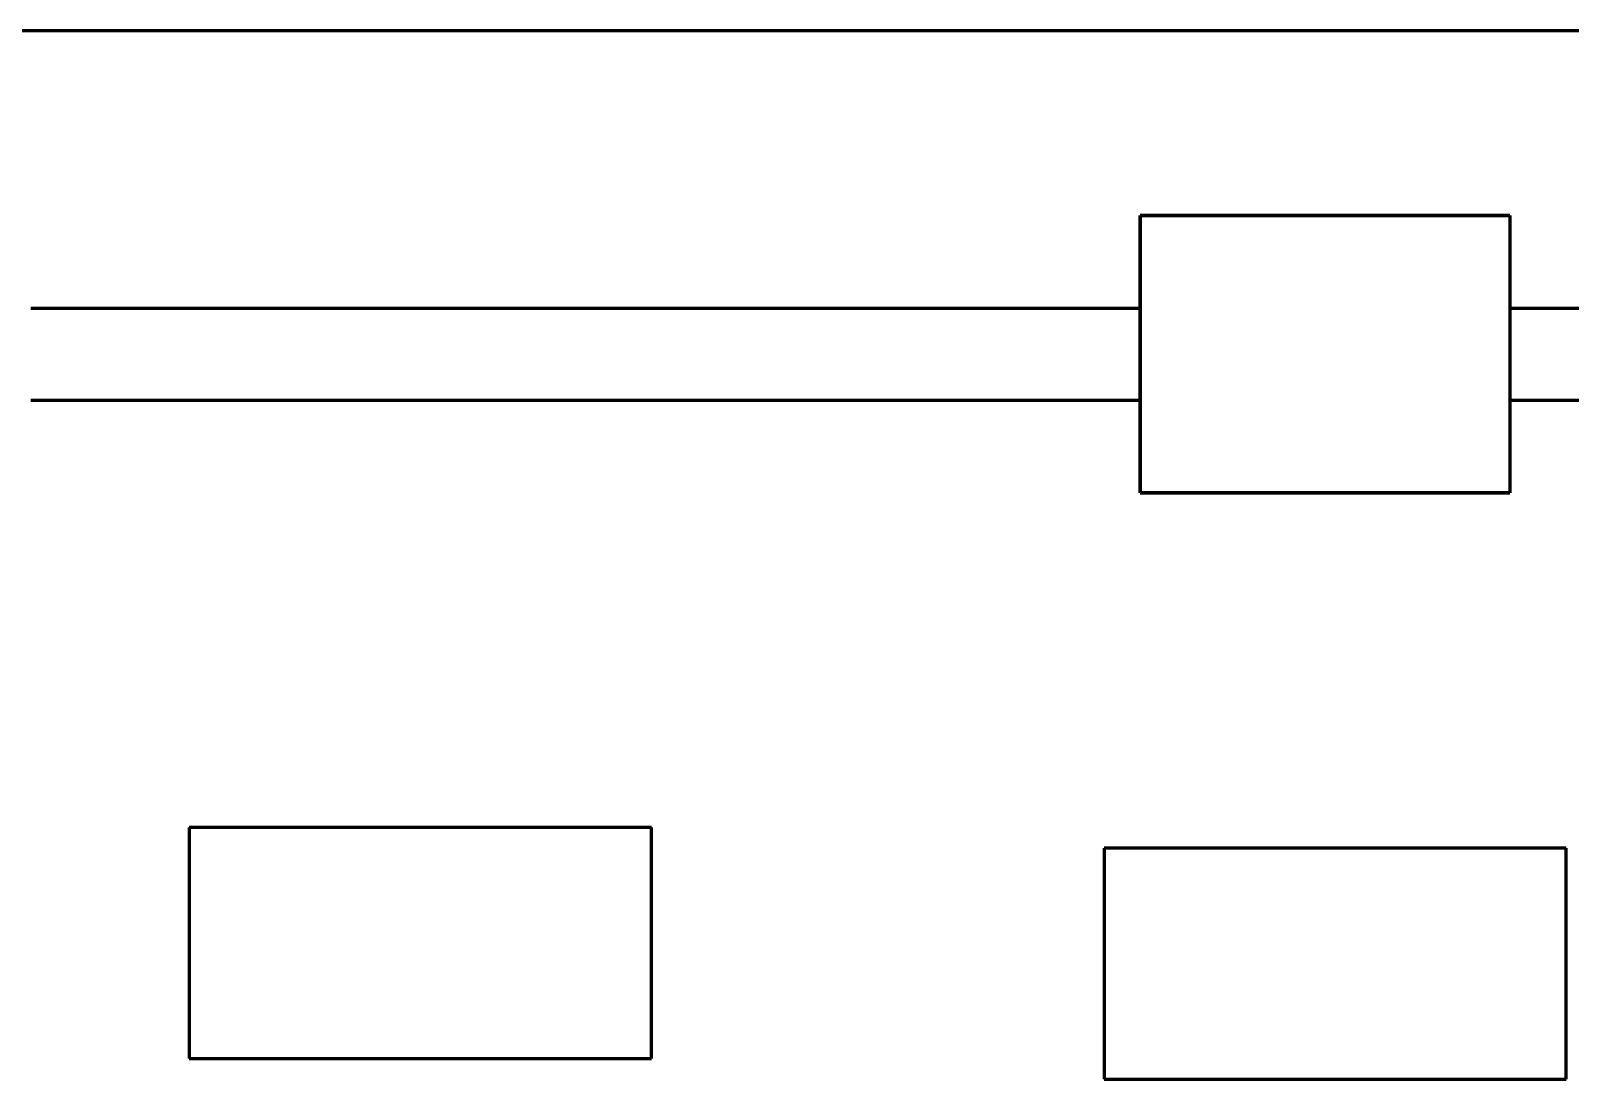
# Model space of a CAD drawing. Extents: x 0 to 297, y 0 to 292.
# Drawn here: x 84.64 to 92.97, y 108.85 to 114.52 of the extents above; entities that cross this region are included whole.
import ezdxf

# ---------------------------------------------------------------- set-up
doc = ezdxf.new("R2010")
doc.units = 0
doc.header["$MEASUREMENT"] = 0
doc.linetypes.add('K5LT_BASIC', pattern=[0])
doc.layers.add('Системный слой', color=7, linetype='Continuous')

# ---------------------------------------------------------------- blocks, each defined once
blk = doc.blocks.new('*U')
at = {"layer": 'Системный слой', "linetype": 'K5LT_BASIC', "lineweight": 60}
for p, q in [((87.999, 110.2095), (85.499, 110.2095)), ((85.499, 110.2095), (85.499, 108.9595)), ((87.999, 108.9595), (87.999, 110.2095)), ((92.9466, 110.098), (90.4466, 110.098)), ((90.4466, 110.098), (90.4466, 108.848)), ((92.9466, 108.848), (92.9466, 110.098)), ((85.499, 108.9595), (87.999, 108.9595)), ((90.4466, 108.848), (92.9466, 108.848))]:
    blk.add_line(p, q, dxfattribs=at)

msp = doc.modelspace()

# ---------------------------------------------------------------- linework, layer by layer
at = {"layer": 'Системный слой', "linetype": 'K5LT_BASIC', "lineweight": 60}
for p, q in [((114.642, 114.5189), (69.142, 114.5189)), ((92.6417, 113.5189), (90.6417, 113.5189)), ((90.6417, 112.0189), (90.6417, 113.5189)), ((90.6417, 113.5189), (90.6417, 112.0189)), ((90.6417, 113.5189), (92.6417, 113.5189)), ((92.6417, 113.5189), (92.6417, 112.0189)), ((92.6417, 113.5189), (92.6417, 112.0189)), ((84.6419, 113.019), (90.6419, 113.019)), ((92.6419, 113.019), (98.6419, 113.019)), ((90.6417, 112.5189), (84.6417, 112.5189)), ((98.6417, 112.5189), (92.6417, 112.5189)), ((92.6417, 112.0189), (90.6417, 112.0189)), ((90.6417, 112.0189), (92.6417, 112.0189)), ((91.8917, 112.0189), (91.1417, 112.0189))]:
    msp.add_line(p, q, dxfattribs=at)

# ---------------------------------------------------------------- block references
at = {"layer": 'Системный слой'}
msp.add_blockref('*U', (0, 0), dxfattribs=at)
msp.add_blockref('*U', (0, 0), dxfattribs=at)
msp.add_blockref('*U', (0, 0), dxfattribs=at)
msp.add_blockref('*U', (0, 0), dxfattribs=at)
msp.add_blockref('*U', (0, 0), dxfattribs=at)
msp.add_blockref('*U', (0, 0), dxfattribs=at)
msp.add_blockref('*U', (0, 0), dxfattribs=at)
msp.add_blockref('*U', (0, 0), dxfattribs=at)
msp.add_blockref('*U', (0, 0), dxfattribs=at)
msp.add_blockref('*U', (0, 0), dxfattribs=at)
msp.add_blockref('*U', (0, 0), dxfattribs=at)
msp.add_blockref('*U', (0, 0), dxfattribs=at)
msp.add_blockref('*U', (0, 0), dxfattribs=at)
msp.add_blockref('*U', (0, 0), dxfattribs=at)
msp.add_blockref('*U', (0, 0), dxfattribs=at)
msp.add_blockref('*U', (0, 0), dxfattribs=at)
msp.add_blockref('*U', (0, 0), dxfattribs=at)
msp.add_blockref('*U', (0, 0), dxfattribs=at)
msp.add_blockref('*U', (0, 0), dxfattribs=at)
msp.add_blockref('*U', (0, 0), dxfattribs=at)
msp.add_blockref('*U', (0, 0), dxfattribs=at)
msp.add_blockref('*U', (0, 0), dxfattribs=at)
msp.add_blockref('*U', (0, 0), dxfattribs=at)
msp.add_blockref('*U', (0, 0), dxfattribs=at)
msp.add_blockref('*U', (0, 0), dxfattribs=at)
msp.add_blockref('*U', (0, 0), dxfattribs=at)
msp.add_blockref('*U', (0, 0), dxfattribs=at)
msp.add_blockref('*U', (0, 0), dxfattribs=at)
msp.add_blockref('*U', (0, 0), dxfattribs=at)
msp.add_blockref('*U', (0, 0), dxfattribs=at)
msp.add_blockref('*U', (0, 0), dxfattribs=at)
msp.add_blockref('*U', (0, 0), dxfattribs=at)
msp.add_blockref('*U', (0, 0), dxfattribs=at)
msp.add_blockref('*U', (0, 0), dxfattribs=at)
msp.add_blockref('*U', (0, 0), dxfattribs=at)
msp.add_blockref('*U', (0, 0), dxfattribs=at)
msp.add_blockref('*U', (0, 0), dxfattribs=at)
msp.add_blockref('*U', (0, 0), dxfattribs=at)
msp.add_blockref('*U', (0, 0), dxfattribs=at)
msp.add_blockref('*U', (0, 0), dxfattribs=at)
msp.add_blockref('*U', (0, 0), dxfattribs=at)
msp.add_blockref('*U', (0, 0), dxfattribs=at)
msp.add_blockref('*U', (0, 0), dxfattribs=at)
msp.add_blockref('*U', (0, 0), dxfattribs=at)
msp.add_blockref('*U', (0, 0), dxfattribs=at)
msp.add_blockref('*U', (0, 0), dxfattribs=at)
msp.add_blockref('*U', (0, 0), dxfattribs=at)
msp.add_blockref('*U', (0, 0), dxfattribs=at)
msp.add_blockref('*U', (0, 0), dxfattribs=at)
msp.add_blockref('*U', (0, 0), dxfattribs=at)
msp.add_blockref('*U', (0, 0), dxfattribs=at)
msp.add_blockref('*U', (0, 0), dxfattribs=at)
msp.add_blockref('*U', (0, 0), dxfattribs=at)
msp.add_blockref('*U', (0, 0), dxfattribs=at)
msp.add_blockref('*U', (0, 0), dxfattribs=at)
msp.add_blockref('*U', (0, 0), dxfattribs=at)
msp.add_blockref('*U', (0, 0), dxfattribs=at)
msp.add_blockref('*U', (0, 0), dxfattribs=at)
msp.add_blockref('*U', (0, 0), dxfattribs=at)
msp.add_blockref('*U', (0, 0), dxfattribs=at)
msp.add_blockref('*U', (0, 0), dxfattribs=at)
msp.add_blockref('*U', (0, 0), dxfattribs=at)
msp.add_blockref('*U', (0, 0), dxfattribs=at)
msp.add_blockref('*U', (0, 0), dxfattribs=at)
msp.add_blockref('*U', (0, 0), dxfattribs=at)
msp.add_blockref('*U', (0, 0), dxfattribs=at)
msp.add_blockref('*U', (0, 0), dxfattribs=at)
msp.add_blockref('*U', (0, 0), dxfattribs=at)
msp.add_blockref('*U', (0, 0), dxfattribs=at)
msp.add_blockref('*U', (0, 0), dxfattribs=at)
msp.add_blockref('*U', (0, 0), dxfattribs=at)
msp.add_blockref('*U', (0, 0), dxfattribs=at)
msp.add_blockref('*U', (0, 0), dxfattribs=at)
msp.add_blockref('*U', (0, 0), dxfattribs=at)
msp.add_blockref('*U', (0, 0), dxfattribs=at)
msp.add_blockref('*U', (0, 0), dxfattribs=at)
msp.add_blockref('*U', (0, 0), dxfattribs=at)
msp.add_blockref('*U', (0, 0), dxfattribs=at)
msp.add_blockref('*U', (0, 0), dxfattribs=at)
msp.add_blockref('*U', (0, 0), dxfattribs=at)
msp.add_blockref('*U', (0, 0), dxfattribs=at)
msp.add_blockref('*U', (0, 0), dxfattribs=at)
msp.add_blockref('*U', (0, 0), dxfattribs=at)
msp.add_blockref('*U', (0, 0), dxfattribs=at)
msp.add_blockref('*U', (0, 0), dxfattribs=at)
msp.add_blockref('*U', (0, 0), dxfattribs=at)
msp.add_blockref('*U', (0, 0), dxfattribs=at)
msp.add_blockref('*U', (0, 0), dxfattribs=at)
msp.add_blockref('*U', (0, 0), dxfattribs=at)
msp.add_blockref('*U', (0, 0), dxfattribs=at)
msp.add_blockref('*U', (0, 0), dxfattribs=at)
msp.add_blockref('*U', (0, 0), dxfattribs=at)
msp.add_blockref('*U', (0, 0), dxfattribs=at)
msp.add_blockref('*U', (0, 0), dxfattribs=at)
msp.add_blockref('*U', (0, 0), dxfattribs=at)
msp.add_blockref('*U', (0, 0), dxfattribs=at)
msp.add_blockref('*U', (0, 0), dxfattribs=at)
msp.add_blockref('*U', (0, 0), dxfattribs=at)
msp.add_blockref('*U', (0, 0), dxfattribs=at)
msp.add_blockref('*U', (0, 0), dxfattribs=at)
msp.add_blockref('*U', (0, 0), dxfattribs=at)
msp.add_blockref('*U', (0, 0), dxfattribs=at)
msp.add_blockref('*U', (0, 0), dxfattribs=at)
msp.add_blockref('*U', (0, 0), dxfattribs=at)
msp.add_blockref('*U', (0, 0), dxfattribs=at)
msp.add_blockref('*U', (0, 0), dxfattribs=at)
msp.add_blockref('*U', (0, 0), dxfattribs=at)
msp.add_blockref('*U', (0, 0), dxfattribs=at)
msp.add_blockref('*U', (0, 0), dxfattribs=at)
msp.add_blockref('*U', (0, 0), dxfattribs=at)
msp.add_blockref('*U', (0, 0), dxfattribs=at)
msp.add_blockref('*U', (0, 0), dxfattribs=at)
msp.add_blockref('*U', (0, 0), dxfattribs=at)
msp.add_blockref('*U', (0, 0), dxfattribs=at)
msp.add_blockref('*U', (0, 0), dxfattribs=at)
msp.add_blockref('*U', (0, 0), dxfattribs=at)
msp.add_blockref('*U', (0, 0), dxfattribs=at)
msp.add_blockref('*U', (0, 0), dxfattribs=at)
msp.add_blockref('*U', (0, 0), dxfattribs=at)
msp.add_blockref('*U', (0, 0), dxfattribs=at)
msp.add_blockref('*U', (0, 0), dxfattribs=at)
msp.add_blockref('*U', (0, 0), dxfattribs=at)
msp.add_blockref('*U', (0, 0), dxfattribs=at)
msp.add_blockref('*U', (0, 0), dxfattribs=at)
msp.add_blockref('*U', (0, 0), dxfattribs=at)
msp.add_blockref('*U', (0, 0), dxfattribs=at)
msp.add_blockref('*U', (0, 0), dxfattribs=at)
msp.add_blockref('*U', (0, 0), dxfattribs=at)
msp.add_blockref('*U', (0, 0), dxfattribs=at)
msp.add_blockref('*U', (0, 0), dxfattribs=at)
msp.add_blockref('*U', (0, 0), dxfattribs=at)
msp.add_blockref('*U', (0, 0), dxfattribs=at)
msp.add_blockref('*U', (0, 0), dxfattribs=at)
msp.add_blockref('*U', (0, 0), dxfattribs=at)
msp.add_blockref('*U', (0, 0), dxfattribs=at)
msp.add_blockref('*U', (0, 0), dxfattribs=at)
msp.add_blockref('*U', (0, 0), dxfattribs=at)
msp.add_blockref('*U', (0, 0), dxfattribs=at)
msp.add_blockref('*U', (0, 0), dxfattribs=at)
msp.add_blockref('*U', (0, 0), dxfattribs=at)
msp.add_blockref('*U', (0, 0), dxfattribs=at)
msp.add_blockref('*U', (0, 0), dxfattribs=at)
msp.add_blockref('*U', (0, 0), dxfattribs=at)
msp.add_blockref('*U', (0, 0), dxfattribs=at)
msp.add_blockref('*U', (0, 0), dxfattribs=at)
msp.add_blockref('*U', (0, 0), dxfattribs=at)
msp.add_blockref('*U', (0, 0), dxfattribs=at)
msp.add_blockref('*U', (0, 0), dxfattribs=at)
msp.add_blockref('*U', (0, 0), dxfattribs=at)
msp.add_blockref('*U', (0, 0), dxfattribs=at)
msp.add_blockref('*U', (0, 0), dxfattribs=at)
msp.add_blockref('*U', (0, 0), dxfattribs=at)
msp.add_blockref('*U', (0, 0), dxfattribs=at)
msp.add_blockref('*U', (0, 0), dxfattribs=at)
msp.add_blockref('*U', (0, 0), dxfattribs=at)
msp.add_blockref('*U', (0, 0), dxfattribs=at)
msp.add_blockref('*U', (0, 0), dxfattribs=at)
msp.add_blockref('*U', (0, 0), dxfattribs=at)
msp.add_blockref('*U', (0, 0), dxfattribs=at)
msp.add_blockref('*U', (0, 0), dxfattribs=at)
msp.add_blockref('*U', (0, 0), dxfattribs=at)
msp.add_blockref('*U', (0, 0), dxfattribs=at)
msp.add_blockref('*U', (0, 0), dxfattribs=at)
msp.add_blockref('*U', (0, 0), dxfattribs=at)
msp.add_blockref('*U', (0, 0), dxfattribs=at)
msp.add_blockref('*U', (0, 0), dxfattribs=at)
msp.add_blockref('*U', (0, 0), dxfattribs=at)
msp.add_blockref('*U', (0, 0), dxfattribs=at)
msp.add_blockref('*U', (0, 0), dxfattribs=at)
msp.add_blockref('*U', (0, 0), dxfattribs=at)
msp.add_blockref('*U', (0, 0), dxfattribs=at)
msp.add_blockref('*U', (0, 0), dxfattribs=at)
msp.add_blockref('*U', (0, 0), dxfattribs=at)
msp.add_blockref('*U', (0, 0), dxfattribs=at)
msp.add_blockref('*U', (0, 0), dxfattribs=at)
msp.add_blockref('*U', (0, 0), dxfattribs=at)
msp.add_blockref('*U', (0, 0), dxfattribs=at)
msp.add_blockref('*U', (0, 0), dxfattribs=at)
msp.add_blockref('*U', (0, 0), dxfattribs=at)
msp.add_blockref('*U', (0, 0), dxfattribs=at)
msp.add_blockref('*U', (0, 0), dxfattribs=at)
msp.add_blockref('*U', (0, 0), dxfattribs=at)
msp.add_blockref('*U', (0, 0), dxfattribs=at)
msp.add_blockref('*U', (0, 0), dxfattribs=at)
msp.add_blockref('*U', (0, 0), dxfattribs=at)
msp.add_blockref('*U', (0, 0), dxfattribs=at)
msp.add_blockref('*U', (0, 0), dxfattribs=at)
msp.add_blockref('*U', (0, 0), dxfattribs=at)
msp.add_blockref('*U', (0, 0), dxfattribs=at)
msp.add_blockref('*U', (0, 0), dxfattribs=at)
msp.add_blockref('*U', (0, 0), dxfattribs=at)
msp.add_blockref('*U', (0, 0), dxfattribs=at)
msp.add_blockref('*U', (0, 0), dxfattribs=at)
msp.add_blockref('*U', (0, 0), dxfattribs=at)
msp.add_blockref('*U', (0, 0), dxfattribs=at)
msp.add_blockref('*U', (0, 0), dxfattribs=at)
msp.add_blockref('*U', (0, 0), dxfattribs=at)
msp.add_blockref('*U', (0, 0), dxfattribs=at)
msp.add_blockref('*U', (0, 0), dxfattribs=at)
msp.add_blockref('*U', (0, 0), dxfattribs=at)
msp.add_blockref('*U', (0, 0), dxfattribs=at)
msp.add_blockref('*U', (0, 0), dxfattribs=at)
msp.add_blockref('*U', (0, 0), dxfattribs=at)
msp.add_blockref('*U', (0, 0), dxfattribs=at)
msp.add_blockref('*U', (0, 0), dxfattribs=at)
msp.add_blockref('*U', (0, 0), dxfattribs=at)
msp.add_blockref('*U', (0, 0), dxfattribs=at)
msp.add_blockref('*U', (0, 0), dxfattribs=at)
msp.add_blockref('*U', (0, 0), dxfattribs=at)
msp.add_blockref('*U', (0, 0), dxfattribs=at)
msp.add_blockref('*U', (0, 0), dxfattribs=at)
msp.add_blockref('*U', (0, 0), dxfattribs=at)
msp.add_blockref('*U', (0, 0), dxfattribs=at)
msp.add_blockref('*U', (0, 0), dxfattribs=at)
msp.add_blockref('*U', (0, 0), dxfattribs=at)
msp.add_blockref('*U', (0, 0), dxfattribs=at)
msp.add_blockref('*U', (0, 0), dxfattribs=at)
msp.add_blockref('*U', (0, 0), dxfattribs=at)
msp.add_blockref('*U', (0, 0), dxfattribs=at)
msp.add_blockref('*U', (0, 0), dxfattribs=at)
msp.add_blockref('*U', (0, 0), dxfattribs=at)
msp.add_blockref('*U', (0, 0), dxfattribs=at)
msp.add_blockref('*U', (0, 0), dxfattribs=at)
msp.add_blockref('*U', (0, 0), dxfattribs=at)
msp.add_blockref('*U', (0, 0), dxfattribs=at)
msp.add_blockref('*U', (0, 0), dxfattribs=at)
msp.add_blockref('*U', (0, 0), dxfattribs=at)
msp.add_blockref('*U', (0, 0), dxfattribs=at)
msp.add_blockref('*U', (0, 0), dxfattribs=at)
msp.add_blockref('*U', (0, 0), dxfattribs=at)
msp.add_blockref('*U', (0, 0), dxfattribs=at)
msp.add_blockref('*U', (0, 0), dxfattribs=at)
msp.add_blockref('*U', (0, 0), dxfattribs=at)
msp.add_blockref('*U', (0, 0), dxfattribs=at)
msp.add_blockref('*U', (0, 0), dxfattribs=at)
msp.add_blockref('*U', (0, 0), dxfattribs=at)
msp.add_blockref('*U', (0, 0), dxfattribs=at)
msp.add_blockref('*U', (0, 0), dxfattribs=at)
msp.add_blockref('*U', (0, 0), dxfattribs=at)
msp.add_blockref('*U', (0, 0), dxfattribs=at)
msp.add_blockref('*U', (0, 0), dxfattribs=at)
msp.add_blockref('*U', (0, 0), dxfattribs=at)
msp.add_blockref('*U', (0, 0), dxfattribs=at)
msp.add_blockref('*U', (0, 0), dxfattribs=at)
msp.add_blockref('*U', (0, 0), dxfattribs=at)
msp.add_blockref('*U', (0, 0), dxfattribs=at)
msp.add_blockref('*U', (0, 0), dxfattribs=at)
msp.add_blockref('*U', (0, 0), dxfattribs=at)
msp.add_blockref('*U', (0, 0), dxfattribs=at)
msp.add_blockref('*U', (0, 0), dxfattribs=at)
msp.add_blockref('*U', (0, 0), dxfattribs=at)
msp.add_blockref('*U', (0, 0), dxfattribs=at)
msp.add_blockref('*U', (0, 0), dxfattribs=at)
msp.add_blockref('*U', (0, 0), dxfattribs=at)
msp.add_blockref('*U', (0, 0), dxfattribs=at)
msp.add_blockref('*U', (0, 0), dxfattribs=at)
msp.add_blockref('*U', (0, 0), dxfattribs=at)
msp.add_blockref('*U', (0, 0), dxfattribs=at)
msp.add_blockref('*U', (0, 0), dxfattribs=at)
msp.add_blockref('*U', (0, 0), dxfattribs=at)
msp.add_blockref('*U', (0, 0), dxfattribs=at)
msp.add_blockref('*U', (0, 0), dxfattribs=at)
msp.add_blockref('*U', (0, 0), dxfattribs=at)
msp.add_blockref('*U', (0, 0), dxfattribs=at)
msp.add_blockref('*U', (0, 0), dxfattribs=at)
msp.add_blockref('*U', (0, 0), dxfattribs=at)
msp.add_blockref('*U', (0, 0), dxfattribs=at)
msp.add_blockref('*U', (0, 0), dxfattribs=at)
msp.add_blockref('*U', (0, 0), dxfattribs=at)
msp.add_blockref('*U', (0, 0), dxfattribs=at)
msp.add_blockref('*U', (0, 0), dxfattribs=at)
msp.add_blockref('*U', (0, 0), dxfattribs=at)
msp.add_blockref('*U', (0, 0), dxfattribs=at)
msp.add_blockref('*U', (0, 0), dxfattribs=at)
msp.add_blockref('*U', (0, 0), dxfattribs=at)
msp.add_blockref('*U', (0, 0), dxfattribs=at)
msp.add_blockref('*U', (0, 0), dxfattribs=at)
msp.add_blockref('*U', (0, 0), dxfattribs=at)
msp.add_blockref('*U', (0, 0), dxfattribs=at)
msp.add_blockref('*U', (0, 0), dxfattribs=at)
msp.add_blockref('*U', (0, 0), dxfattribs=at)
msp.add_blockref('*U', (0, 0), dxfattribs=at)
msp.add_blockref('*U', (0, 0), dxfattribs=at)
msp.add_blockref('*U', (0, 0), dxfattribs=at)
msp.add_blockref('*U', (0, 0), dxfattribs=at)
msp.add_blockref('*U', (0, 0), dxfattribs=at)
msp.add_blockref('*U', (0, 0), dxfattribs=at)
msp.add_blockref('*U', (0, 0), dxfattribs=at)
msp.add_blockref('*U', (0, 0), dxfattribs=at)
msp.add_blockref('*U', (0, 0), dxfattribs=at)
msp.add_blockref('*U', (0, 0), dxfattribs=at)
msp.add_blockref('*U', (0, 0), dxfattribs=at)
msp.add_blockref('*U', (0, 0), dxfattribs=at)
msp.add_blockref('*U', (0, 0), dxfattribs=at)
msp.add_blockref('*U', (0, 0), dxfattribs=at)
msp.add_blockref('*U', (0, 0), dxfattribs=at)
msp.add_blockref('*U', (0, 0), dxfattribs=at)
msp.add_blockref('*U', (0, 0), dxfattribs=at)
msp.add_blockref('*U', (0, 0), dxfattribs=at)
msp.add_blockref('*U', (0, 0), dxfattribs=at)
msp.add_blockref('*U', (0, 0), dxfattribs=at)
msp.add_blockref('*U', (0, 0), dxfattribs=at)
msp.add_blockref('*U', (0, 0), dxfattribs=at)
msp.add_blockref('*U', (0, 0), dxfattribs=at)
msp.add_blockref('*U', (0, 0), dxfattribs=at)
msp.add_blockref('*U', (0, 0), dxfattribs=at)
msp.add_blockref('*U', (0, 0), dxfattribs=at)
msp.add_blockref('*U', (0, 0), dxfattribs=at)
msp.add_blockref('*U', (0, 0), dxfattribs=at)
msp.add_blockref('*U', (0, 0), dxfattribs=at)
msp.add_blockref('*U', (0, 0), dxfattribs=at)
msp.add_blockref('*U', (0, 0), dxfattribs=at)
msp.add_blockref('*U', (0, 0), dxfattribs=at)
msp.add_blockref('*U', (0, 0), dxfattribs=at)
msp.add_blockref('*U', (0, 0), dxfattribs=at)
msp.add_blockref('*U', (0, 0), dxfattribs=at)
msp.add_blockref('*U', (0, 0), dxfattribs=at)
msp.add_blockref('*U', (0, 0), dxfattribs=at)
msp.add_blockref('*U', (0, 0), dxfattribs=at)
msp.add_blockref('*U', (0, 0), dxfattribs=at)
msp.add_blockref('*U', (0, 0), dxfattribs=at)
msp.add_blockref('*U', (0, 0), dxfattribs=at)
msp.add_blockref('*U', (0, 0), dxfattribs=at)
msp.add_blockref('*U', (0, 0), dxfattribs=at)
msp.add_blockref('*U', (0, 0), dxfattribs=at)
msp.add_blockref('*U', (0, 0), dxfattribs=at)
msp.add_blockref('*U', (0, 0), dxfattribs=at)
msp.add_blockref('*U', (0, 0), dxfattribs=at)
msp.add_blockref('*U', (0, 0), dxfattribs=at)
msp.add_blockref('*U', (0, 0), dxfattribs=at)
msp.add_blockref('*U', (0, 0), dxfattribs=at)
msp.add_blockref('*U', (0, 0), dxfattribs=at)
msp.add_blockref('*U', (0, 0), dxfattribs=at)
msp.add_blockref('*U', (0, 0), dxfattribs=at)
msp.add_blockref('*U', (0, 0), dxfattribs=at)
msp.add_blockref('*U', (0, 0), dxfattribs=at)
msp.add_blockref('*U', (0, 0), dxfattribs=at)
msp.add_blockref('*U', (0, 0), dxfattribs=at)
msp.add_blockref('*U', (0, 0), dxfattribs=at)
msp.add_blockref('*U', (0, 0), dxfattribs=at)
msp.add_blockref('*U', (0, 0), dxfattribs=at)
msp.add_blockref('*U', (0, 0), dxfattribs=at)
msp.add_blockref('*U', (0, 0), dxfattribs=at)
msp.add_blockref('*U', (0, 0), dxfattribs=at)
msp.add_blockref('*U', (0, 0), dxfattribs=at)
msp.add_blockref('*U', (0, 0), dxfattribs=at)
msp.add_blockref('*U', (0, 0), dxfattribs=at)
msp.add_blockref('*U', (0, 0), dxfattribs=at)
msp.add_blockref('*U', (0, 0), dxfattribs=at)
msp.add_blockref('*U', (0, 0), dxfattribs=at)
msp.add_blockref('*U', (0, 0), dxfattribs=at)
msp.add_blockref('*U', (0, 0), dxfattribs=at)
msp.add_blockref('*U', (0, 0), dxfattribs=at)
msp.add_blockref('*U', (0, 0), dxfattribs=at)
msp.add_blockref('*U', (0, 0), dxfattribs=at)
msp.add_blockref('*U', (0, 0), dxfattribs=at)
msp.add_blockref('*U', (0, 0), dxfattribs=at)
msp.add_blockref('*U', (0, 0), dxfattribs=at)
msp.add_blockref('*U', (0, 0), dxfattribs=at)
msp.add_blockref('*U', (0, 0), dxfattribs=at)
msp.add_blockref('*U', (0, 0), dxfattribs=at)
msp.add_blockref('*U', (0, 0), dxfattribs=at)
msp.add_blockref('*U', (0, 0), dxfattribs=at)
msp.add_blockref('*U', (0, 0), dxfattribs=at)

doc.saveas('drawing.dxf')
